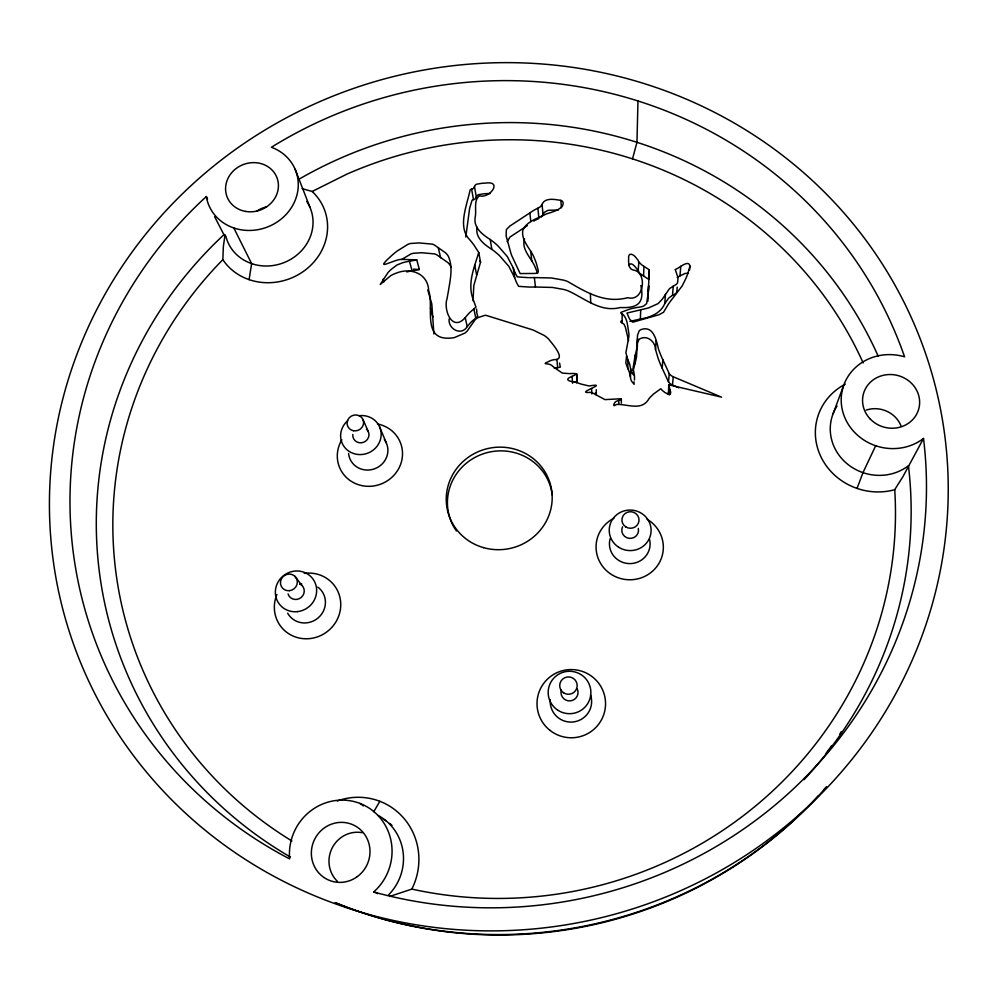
<?xml version="1.0" encoding="UTF-8"?>
<svg xmlns="http://www.w3.org/2000/svg" width="998" height="998" viewBox="0 0 998 998"><rect width="100%" height="100%" fill="white"/><g stroke="black" fill="none" stroke-linecap="round" stroke-linejoin="round"><path stroke-width="1.5" d="M633.967 381.822L634.117 384.317L631.734 381.361A12.949 12.25 -0.1 0 1 630.736 378.878L629.563 372.928A44.573 42.29 -4.3 0 0 627.804 368.574L625.808 362.86L626.557 356.261M668.41 394.497L668.76 384.841L721.566 397.154L673.251 376.782A16.829 15.868 2.2 0 1 670.893 375.373L669.309 373.801L661.686 357.234A135.079 125.611 6.9 0 1 658.555 349.325C656.422 340.505 653.54 324.911 640.828 329.664A5.526 5.19 -0.8 0 0 639.032 331.136L637.547 335.178L636.836 348.003A88.984 83.77 -7.3 0 1 635.152 355.288L632.994 368.736A13.423 12.687 -0.1 0 0 633.418 370.707L634.479 375.984L631.946 373.027A13.124 12.4 -0.3 0 1 630.936 370.52L629.75 364.495A45.184 42.814 -4.4 0 0 627.954 360.078L625.883 352.743L628.865 336.613A27.333 25.723 -3.7 0 0 628.902 333.731C627.592 327.157 627.779 318.113 622.166 313.784A1.397 1.31 -2.5 0 1 620.806 312.436L630.125 308.931A99.338 94.261 1.2 0 1 636.687 307.559L641.028 306.848A12.999 12.151 -1.7 0 0 643.91 305.862L646.617 303.629L648.151 293.487M618.81 404.365L618.822 400.373L620.993 399.524L621.006 398.738L604.95 399.624L591.914 392.588A9.731 9.244 -3.9 0 0 589.569 392.389C574.299 393.624 609.516 382.82 590.604 385.727A7.872 7.46 -4.2 0 1 589.02 385.964L581.086 384.08A62.126 59.431 -6.6 0 0 575.185 382.147C570.257 381.461 562.972 380.026 572.079 376.346A39.446 37.175 -6.8 0 0 574.661 375.161L576.719 373.801L573.563 373.489A69.96 66.928 -5.1 0 0 569.546 373.626L562.398 373.127L555.587 368.512A43.9 41.741 -9.2 0 0 552.817 366.416C548.987 361.65 539.145 365.954 550.322 360.702A25.399 24.089 -6.5 0 1 553.94 359.667C567.263 360.166 552.131 343.649 548.738 339.195A34.256 32.373 -9.2 0 0 544.359 335.528L533.007 329.964L486.338 315.443A6.213 5.826 -11.5 0 0 484.766 315.368L478.341 317.501A17.078 16.055 -11.5 0 0 475.198 319.647L467.139 331.111A16.704 15.669 -13.4 0 1 464.806 333.12L454.452 337.561A27.37 25.624 -13.7 0 1 448.938 338.172C421.842 339.295 434.242 306.236 428.641 290.568C428.08 273.427 410.54 267.227 396.406 273.103A25.599 23.865 -16.1 0 0 390.692 275.697L380.25 284.455L388.047 272.516A50.736 47.393 -14.9 0 1 391.316 269.298L396.967 264.994L402.643 262.724A78.044 73.203 -15.8 0 1 409.417 261.227L416.752 259.904L419.372 269.522L412.124 270.807A77.008 72.343 -15.8 0 0 406.835 271.943M477.056 227.195C475.06 237.661 484.142 244.46 491.864 249.388A82.372 77.083 -14.2 0 1 499.574 255.713L508.818 266.341L514.644 277.594A95.409 88.61 -4.1 0 0 516.565 282.621L518.611 286.351L529.189 287.062A189.433 172.18 -7.9 0 0 535.452 287.012L552.43 287.436L564.244 289.57A43.164 40.594 -7.1 0 1 568.386 290.967C585.127 298.552 600.509 312.723 620.269 307.521C636.462 308.27 644.995 304.178 640.841 285.553M689.967 266.142C688.77 258.682 678.141 269.136 675.197 269.46L678.041 277.644L677.605 282.609A5.901 5.501 0.1 0 1 676.245 284.368L669.483 288.634L662.348 299.126L658.069 303.629L648.363 307.983L626.956 313.06L629.039 317.863A17.939 16.804 -1 0 0 629.738 319.273L632.72 322.204L659.054 314.707L663.533 312.274L668.236 304.365A133.071 124.85 8.6 0 1 673.213 297.666L682.145 285.977L685.913 278.405A123.74 114.72 -6 0 0 687.684 273.976L689.967 266.142L689.543 270.271M621.342 403.105L621.38 399.075M628.578 340.605L625.347 327.045L623.925 324.15L622.091 322.828L622.166 313.784M627.804 368.574L627.954 360.078M630.486 377.019L630.674 368.624M637.971 100.96L636.961 142.315L632.52 158.882A392.002 378.641 -13.3 0 1 863.158 362.935M633.343 373.489L633.418 370.707M634.441 380.026L634.541 376.508M633.281 370.358L634.903 363.833L635.152 355.288M643.573 275.984L643.947 266.366L649.249 269.809L648.812 279.378L643.573 275.984A38.885 36.04 -0.8 0 1 641.103 274.238C634.678 271.194 641.964 262.511 636.624 258.544C634.029 254.166 627.617 251.321 628.653 259.118A33.233 30.876 -0.8 0 0 628.64 262.574L629.314 266.603L630.961 268.899A6.549 6.088 -2.2 0 0 633.368 270.059C647.652 271.88 644.359 302.194 627.842 297.691C604.888 303.654 586.986 292.713 567.75 281.548A43.75 41.08 -7.2 0 0 563.558 280.139L551.57 277.993L534.367 277.569A191.903 174.101 -7.9 0 1 528.029 277.631L517.301 276.908L515.23 273.128M634.903 363.833A87.799 82.759 -7.2 0 0 636.562 356.648L637.597 338.559M629.963 321.393L640.379 319.011L640.704 309.916M648.351 291.391L649.249 269.809M648.326 292.339L648.638 285.628A193.338 180.214 -12.9 0 1 648.151 293.487M465.792 237L469.634 208.258L472.029 200.373A2.295 2.121 -11.1 0 1 473.089 199.737L473.501 199.625A3.855 3.543 -11.1 0 0 475.609 198.502L476.869 195.907A3.73 3.443 -10.8 0 1 478.778 194.622L482.995 193.924A55.177 51.185 -10.7 0 1 487.323 193.587L490.355 193.562M678.89 387.785L672.49 385.078A16.604 15.681 2.4 0 1 670.157 383.681L668.598 382.134L661.075 365.767A133.258 124.101 7.1 0 1 657.994 357.945L655.536 349.5L656.073 340.767M640.379 319.011C650.185 317.389 660.664 313.447 664.78 303.567L665.429 294.273M662.21 368.25L662.822 359.754M664.78 303.567L668.772 297.99L672.502 295.308L673.263 285.927M668.523 381.96L669.234 373.626M669.421 394.959L669.895 389.532L668.76 384.841M677.18 277.481L679.937 275.922L680.798 266.304M672.49 385.078L673.251 376.782M473.04 300.735L473.825 285.453L480.549 262.2L478.741 252.482L474.062 245.196A88.959 82.871 -16.2 0 0 469.409 239.395C457.358 226.808 467.089 204.827 470.133 189.944A2.333 2.146 -11.1 0 1 471.193 189.296L471.617 189.183A3.905 3.593 -11.1 0 0 473.763 188.036L475.036 185.416A3.78 3.481 -10.8 0 1 476.969 184.119L481.236 183.407A55.913 51.784 -10.7 0 1 485.627 183.071C502.892 180.601 489.731 198.864 479.489 195.795C473.314 200.386 476.67 210.428 475.223 217.065C473.202 227.669 482.396 234.542 490.218 239.508A83.483 77.994 -14.2 0 1 498.027 245.92L507.383 256.661L513.296 268.038A96.681 89.645 -4.1 0 0 515.23 273.128M249.101 279.627L251.621 263.609L233.819 227.968M507.196 241.616L510.053 237L527.293 225.66M225.049 234.642L223.352 246.606L222.841 259.655A392.027 378.654 -13.3 0 0 291.89 840.965M478.741 252.482C474.836 265.63 468.898 279.378 471.443 293.412A37.076 34.618 -9.8 0 0 473.027 298.951L475.946 307.06L469.547 312.698A71.22 67.265 -9.3 0 0 465.23 317.663C451.944 332.633 443.012 309.392 447.204 298.09A81.562 76.434 -8.6 0 1 448.239 292.227C449.986 280.45 453.454 267.476 448.289 256.199A17.203 15.98 -13.9 0 0 445.432 252.744L434.517 245.084A10.928 10.13 -14 0 0 432.271 244.123L419.098 242.926L410.502 243.5A16.879 15.644 -14.8 0 0 408.095 244.223L397.167 251.022A123.004 115.731 -12.5 0 0 392.364 254.939C375.086 270.558 387.199 262.873 398.327 259.817A25.05 23.291 -15.9 0 1 401.271 259.38L416.752 259.904M524.561 238.747C520.956 249.937 531.996 258.32 535.502 268A90.082 84.194 -13.3 0 1 537.498 273.227L538.359 271.019L536.437 263.622A91.292 85.192 -13.3 0 0 534.429 258.332C530.936 248.826 520.831 241.042 522.865 230.064C526.994 220.957 538.184 218.312 546.343 213.909C551.595 212.349 566.115 208.407 562.623 201.396A8.433 7.784 -6.8 0 0 560.876 200.373C555.524 199.575 547.877 197.829 543.561 201.933A17.477 16.143 -6.8 0 0 542.089 204.353L541.502 205.326A9.855 9.082 -8.1 0 1 539.918 207.073L534.466 209.942A54.828 50.96 -6.5 0 0 529.863 212.911L509.841 226.084L506.335 229.602L506.136 235.865L510.889 253.193A47.505 44.062 -6.8 0 0 511.874 255.912L520.133 273.564L533.069 273.477A93.201 85.728 -8.1 0 0 535.178 273.402L537.573 273.202M629.102 264.969C631.659 260.927 636.998 268.849 638.421 271.493M833.143 413.609L843.684 385.403M857.057 488.409L862.971 472.64L875.695 445.744M558.306 210.029L548.052 210.304L544.509 212.262A17.253 15.956 -6.7 0 0 543.062 214.657L542.475 215.618A9.718 8.982 -8 0 1 541.203 217.09M375.31 892.674L373.689 891.987A52.844 50.998 -65.4 0 0 360.266 803.54A52.844 50.998 -65.4 0 0 289.632 858.904A429.103 412.723 -13.3 0 1 206.324 196.544A46.756 42.49 -20.8 0 0 279.827 220.109A46.756 42.49 -20.8 0 0 271.419 147.255A429.103 412.723 -13.3 0 1 904.562 356.81A50.174 46.756 15.1 0 0 842.362 410.053A50.174 46.756 15.1 0 0 923.512 438.459L902.99 476.545L894.67 489.719A60.915 57.061 15.9 0 1 820.668 456.248A60.915 57.061 15.9 0 1 845.294 384.13M373.739 811.773L379.851 801.319M476.595 312L477.705 316.453L471.48 321.705A70.259 66.454 -9.3 0 0 467.226 326.608C461.375 336.314 448.002 328.978 449.1 319.036M595.856 394.647L596.367 393.736L595.307 393.025M401.62 259.53L410.814 254.016A16.654 15.469 -14.9 0 1 413.184 253.292L421.667 252.731L434.679 253.929A10.778 10.017 -14 0 1 436.887 254.877L447.678 262.449A16.978 15.793 -13.9 0 1 450.485 265.867L451.271 267.339M576.445 382.77L577.256 382.109L575.185 381.81M621.804 320.632L620.768 321.506A1.372 1.285 -2.4 0 0 622.091 322.803M535.527 220.171L536.562 219.597M302.169 188.659L312.174 191.466L346.693 174.226A391.802 378.429 -13.3 0 1 632.52 158.882M679.937 275.922L685.052 273.464L687.984 273.202M537.498 219.111L538.296 218.749M894.732 489.719A392.027 378.654 -13.3 0 1 411.862 889.093L389.669 896.454M672.502 295.308L675.446 293.774A5.826 5.439 0.2 0 0 676.794 292.04L677.23 287.137M554.264 368.25A25.062 23.802 -6.4 0 1 554.763 368.15L560.302 367.152L559.579 363.047M413.446 269.148L419.372 269.522M668.049 393.037L670.282 393.561M376.92 893.347L377.718 893.684M359.979 803.427L361.675 804.687M362.524 805.311L363.359 805.935M294.797 576.183L301.758 585.227M479.576 260.64L480.549 262.2M214.582 216.616L224.001 234.842M206.324 196.544L207.559 198.951M427.805 290.019L431.822 304.041L433.893 333.993M362.973 419.509L368.349 431.697M379.539 426.732L386.313 442.95M295.159 169.311L310.004 207.422M383.095 279.141L383.968 281.81M409.405 261.214L412.124 270.807M430.462 308.058L432.92 317.115M438.309 247.966L440.642 257.721M669.895 389.532C673.588 398.838 663.171 392.164 660.813 388.733L653.815 393.798A67.552 64.321 6 0 0 649.149 398.414C642.051 411.45 627.904 404.065 616.789 404.427A4.204 3.992 -1.5 0 0 615.679 404.988C611.549 407.833 614.668 400.971 617.226 400.984A10.279 9.78 -1.2 0 1 618.822 400.373M465.23 317.663L467.226 326.608M473.875 308.893L475.759 317.95M476.445 308.993L476.907 311.264M474.736 265.206L476.595 274.774M655.536 349.5C655.387 342.052 647.877 335.141 640.491 338.522A5.452 5.127 -0.7 0 0 638.72 339.969L637.41 343.013L637.31 347.304M471.617 189.183L473.501 199.625M474.499 186.638L476.333 197.117M490.218 239.508L491.864 249.388M638.708 261.825L641.427 264.595A39.396 36.464 -0.9 0 0 643.947 266.366M513.296 268.038L514.644 277.594M534.367 277.569L535.452 287.012M530.662 251.084L531.784 260.84M529.863 212.911L530.824 221.643M537.897 208.283L538.92 218.525M542.089 204.353L543.049 214.657M556.884 359.33L557.682 367.813M576.757 374.924L577.156 381.149M572.079 376.346L572.578 383.244M560.888 200.373L561.4 207.759M576.732 374.05L577.231 381.835M591.602 388.534L591.814 393.961M590.379 293.437L590.729 302.718M596.23 389.682L596.33 392.763M923.512 438.459A429.103 412.723 -13.3 0 1 373.689 891.987M803.989 779.688A408.157 394.085 -13.3 0 0 908.43 465.729A47.704 44.66 15.8 0 1 846.978 463.658A47.704 44.66 15.8 0 1 837.048 406.024M290.331 856.995A408.157 394.085 -13.3 0 1 224.176 234.48M298.714 179.378A408.157 394.085 -13.3 0 1 878.302 356.423M306.748 201.409A44.598 40.781 -20.9 0 1 285.253 262.1A44.598 40.781 -20.9 0 1 225.822 236.064M577.268 688.894A8.545 8.483 2.4 0 1 570.207 700.883A8.545 8.483 2.4 0 1 561.275 690.192M638.308 528.429A8.383 8.109 3.1 0 1 629.301 538.346A8.383 8.109 3.1 0 1 622.565 526.807M359.031 415.704A20.434 19.361 -22.8 0 1 380.65 438.721A20.434 19.361 -22.8 0 1 350.373 452.131A20.434 19.361 -22.8 0 1 347.728 420.707M366.478 429.165A8.171 7.747 -22.8 0 1 363.659 442.251A8.171 7.747 -22.8 0 1 352.818 434.479M299.837 583.942A8.396 8.034 -36.6 0 1 301.234 597.403A8.396 8.034 -36.6 0 1 288.06 593.947M841.389 731.634A399.799 386.6 -13.3 0 1 839.717 734.154M831.746 745.618A399.799 386.6 -13.3 0 1 826.182 753.141M826.045 787.472A425.348 410.964 -13.3 0 1 335.066 902.666M337.449 881.421A28.455 27.495 -67.2 0 1 332.159 847.988A28.455 27.495 -67.2 0 1 362.162 832.681M257.172 210.94A25.312 23.166 -21 0 1 266.653 206.811M866.152 410.103A27.071 25.362 15.9 0 1 900.957 425.709M383.332 819.308A49.089 47.455 -67.7 0 1 385.864 820.78M389.582 823.362A49.089 47.455 -67.7 0 1 391.977 825.334M826.531 786.674A422.428 408.332 -13.3 0 1 823.525 790.092M818.435 795.73A422.428 408.332 -13.3 0 1 335.69 902.753M378.267 815.516A50.162 48.465 -67 0 1 388.484 894.994M312.162 191.479A56.961 52.133 -21 0 1 305.251 270.071A56.961 52.133 -21 0 1 222.841 259.655M337.274 800.982A63.997 61.851 -67.3 0 1 404.14 818.61A63.997 61.851 -67.3 0 1 411.825 889.093M456.41 530.973A52.707 50.848 -13.3 0 1 481.685 454.352A52.707 50.848 -13.3 0 1 552.256 494.946M317.826 587.086A20.372 19.536 -37.2 0 1 318.237 617.812A20.372 19.536 -37.2 0 1 287.673 613.196M299.662 584.341A20.372 19.536 -37.2 0 1 301.658 583.78M384.342 439.594A19.848 18.862 -23.1 0 1 374.949 468.661A19.848 18.862 -23.1 0 1 348.576 453.454M649.536 539.382A20.334 19.723 3.7 0 1 629.513 563.608A20.334 19.723 3.7 0 1 610.115 538.745M590.517 694.845A20.709 20.596 5.5 0 1 573.501 721.928A20.709 20.596 5.5 0 1 550.272 699.823M304.29 573.388A33.707 32.348 -37.4 0 1 340.68 606.821A33.707 32.348 -37.4 0 1 299.899 638.184A33.707 32.348 -37.4 0 1 276.92 594.446M377.506 423.975A32.859 31.237 -23.1 0 1 400.709 464.107A32.859 31.237 -23.1 0 1 356.174 483.868A32.859 31.237 -23.1 0 1 341.852 439.781M646.991 519.185A33.645 32.647 3.9 0 1 654.95 568.798A33.645 32.647 3.9 0 1 603.279 567.238A33.645 32.647 3.9 0 1 613.982 518.199M648.201 295.021A190.793 178.106 -12.9 0 1 647.852 301.296M533.855 221.182A54.104 50.362 -6.4 0 1 534.417 220.832M345.919 907.481A450.285 433.194 -13.3 0 0 941.264 413.184A450.285 433.194 -13.3 0 0 209.306 169.635A450.285 433.194 -13.3 0 0 345.919 907.481M245.745 211.439A26.721 24.276 -20.7 0 0 277.369 178.829A26.721 24.276 -20.7 0 0 232.896 171.382A26.721 24.276 -20.7 0 0 245.745 211.439M563.521 692.749A8.732 8.67 0.6 0 0 577.156 686.25A8.732 8.67 0.6 0 0 564.668 677.779A8.732 8.67 0.6 0 0 563.521 692.749M557.508 710.002A21.345 21.207 2.4 0 0 590.816 694.059A21.345 21.207 2.4 0 0 560.252 673.376A21.345 21.207 2.4 0 0 557.508 710.002M625.696 526.844A8.558 8.283 2.7 0 0 639.007 520.569A8.558 8.283 2.7 0 0 626.694 512.548A8.558 8.283 2.7 0 0 625.696 526.844M618.535 547.141A20.946 20.272 3.1 0 0 651.058 531.722A20.946 20.272 3.1 0 0 620.906 512.111A20.946 20.272 3.1 0 0 618.535 547.141M353.479 430.737A8.346 7.897 -22.7 0 0 363.26 420.283A8.346 7.897 -22.7 0 0 349.288 417.713A8.346 7.897 -22.7 0 0 353.479 430.737M289.52 590.679A8.583 8.196 -36.2 0 0 295.895 577.43A8.583 8.196 -36.2 0 0 281.299 579.114A8.583 8.196 -36.2 0 0 289.52 590.679M297.579 611.624A20.983 20.072 -36.6 0 0 313.06 579.152A20.983 20.072 -36.6 0 0 277.382 583.319A20.983 20.072 -36.6 0 0 297.579 611.624M483.431 547.615A53.069 51.172 -13.3 0 0 550.908 486.375A53.069 51.172 -13.3 0 0 463.322 461.288A53.069 51.172 -13.3 0 0 483.431 547.615M356.536 877.18A30.202 29.142 -65.4 0 0 354.115 825.334A30.202 29.142 -65.4 0 0 311.388 854.625A30.202 29.142 -65.4 0 0 356.536 877.18M870.006 418.773A28.668 26.721 15 0 0 918.297 410.403A28.668 26.721 15 0 0 884.964 374.961A28.668 26.721 15 0 0 870.006 418.773M549.773 730.199A34.269 34.094 6.5 0 0 605.137 708.967A34.269 34.094 6.5 0 0 558.917 671.854A34.269 34.094 6.5 0 0 549.773 730.199"/></g></svg>
